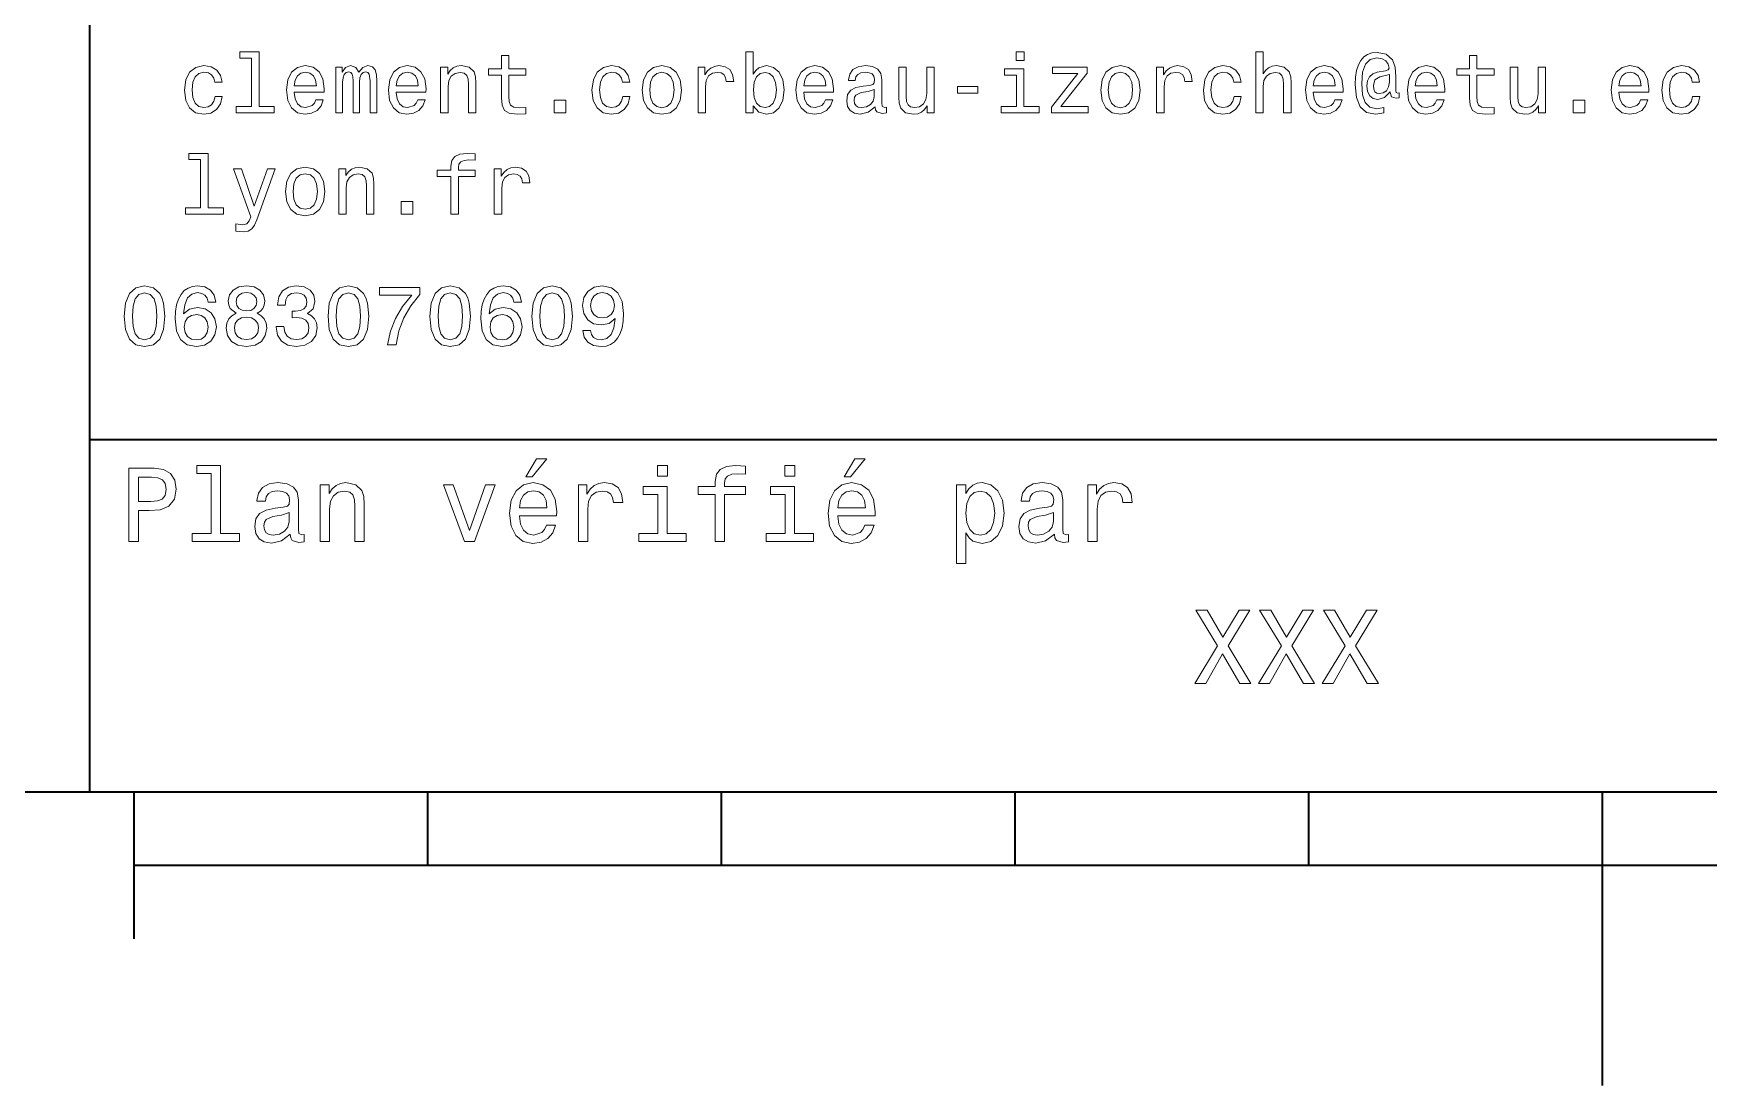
# Model space of a CAD drawing. Extents: x 0 to 297, y 0 to 210.
# Drawn here: x 95.1 to 152.1, y 0 to 35.8 of the extents above; entities that cross this region are included whole.
import ezdxf

# ---------------------------------------------------------------- set-up
doc = ezdxf.new("R2010")
doc.units = 0

msp = doc.modelspace()

# ---------------------------------------------------------------- linework, layer by layer
at = {"color": 7, "lineweight": 35}
for p, q in [((97, 10), (97, 70)), ((97, 22), (162, 22)), ((10, 10), (287, 10)), ((97, 10), (287, 10)), ((98.5, 7.5), (198.5, 7.5))]:
    msp.add_line(p, q, dxfattribs=at)
at = {"color": 7, "lineweight": 35, "ltscale": 0.125}
msp.add_line((98.5, 10), (98.5, 5), dxfattribs=at)
at = {"color": 7, "lineweight": 35, "ltscale": 0.0625}
for p, q in [((108.5, 10), (108.5, 7.5)), ((118.5, 10), (118.5, 7.5)), ((128.5, 10), (128.5, 7.5)), ((138.5, 10), (138.5, 7.5))]:
    msp.add_line(p, q, dxfattribs=at)
at = {"color": 7, "lineweight": 35, "ltscale": 0.25}
msp.add_line((148.5, 10), (148.5, 0), dxfattribs=at)
at = {"color": 7, "lineweight": 13}
for points in [[(102.510086, 34.991352), (102.510086, 33.348701), (101.988472, 33.348701), (101.988472, 33.135445), (103.282417, 33.135445), (103.282417, 33.348701), (102.763687, 33.348701), (102.763687, 35.204609), (102.112389, 35.204609), (102.112389, 34.991352)], [(111.020172, 34.414982), (111.020172, 33.639767), (111.03746, 33.389046), (111.118156, 33.216137), (111.279541, 33.115273), (111.553314, 33.080688), (111.853027, 33.0951), (111.853027, 33.314117), (111.634003, 33.296829), (111.435158, 33.319881), (111.328529, 33.39193), (111.282417, 33.512966), (111.273773, 33.682995), (111.273773, 34.414982), (111.853027, 34.414982), (111.853027, 34.631123), (111.273773, 34.631123), (111.273773, 35.083572), (111.020172, 35.083572), (111.020172, 34.631123), (110.58213, 34.631123), (110.58213, 34.414982)], [(119.593658, 33.374638), (119.780975, 33.152737), (120.03746, 33.080688), (120.279541, 33.135445), (120.472626, 33.299709), (120.593658, 33.561958), (120.639771, 33.91066), (120.593658, 34.259365), (120.469742, 34.51873), (120.279541, 34.680115), (120.03746, 34.737751), (119.783859, 34.662823), (119.680115, 34.570602), (119.593658, 34.446682), (119.593658, 35.204609), (119.340057, 35.204609), (119.340057, 33.135445), (119.593658, 33.135445)], [(128.812683, 35.204609), (128.544678, 35.204609), (128.544678, 34.916424), (128.812683, 34.916424)], [(136.703171, 33.135445), (136.956772, 33.135445), (136.956772, 34.028816), (136.982712, 34.233429), (137.066284, 34.383282), (137.195969, 34.475502), (137.368881, 34.510086), (137.507202, 34.481266), (137.593658, 34.403458), (137.636902, 34.273773), (137.651306, 34.100861), (137.651306, 33.135445), (137.904907, 33.135445), (137.904907, 34.152737), (137.893372, 34.357346), (137.841507, 34.527374), (137.671478, 34.682995), (137.406342, 34.737751), (137.262253, 34.717579), (137.138336, 34.662823), (137.034592, 34.576366), (136.956772, 34.45821), (136.956772, 35.204609), (136.703171, 35.204609)], [(141.587906, 33.645531), (141.587906, 33.812679), (141.541794, 33.804031), (141.48703, 33.824203), (141.469742, 33.884724), (141.469742, 34.357346), (141.446686, 34.691639), (141.354477, 34.93948), (141.138336, 35.123917), (140.835739, 35.190201), (140.659943, 35.172909), (140.510101, 35.121037), (140.380402, 35.03458), (140.276672, 34.913544), (140.195969, 34.760803), (140.138336, 34.573486), (140.10376, 34.348701), (140.092224, 34.0951), (140.132568, 33.648415), (140.262253, 33.331409), (140.478394, 33.141209), (140.786743, 33.080688), (141.069168, 33.126801), (141.069168, 33.317001), (140.821335, 33.270893), (140.582138, 33.319881), (140.423645, 33.478386), (140.337189, 33.746395), (140.311249, 34.135445), (140.340057, 34.515846), (140.438049, 34.786743), (140.596542, 34.951008), (140.827087, 35.00576), (141.002884, 34.97406), (141.132568, 34.899132), (141.213257, 34.786743), (141.242081, 34.657059), (141.210388, 34.593658), (141.123932, 34.564838), (140.841507, 34.52161), (140.685883, 34.45821), (140.573486, 34.360229), (140.507202, 34.224781), (140.48703, 34.046108), (140.51297, 33.853024), (140.585022, 33.708931), (140.703171, 33.619595), (140.858795, 33.590775), (141.086456, 33.651295), (141.279541, 33.841496), (141.279541, 33.824203), (141.325653, 33.671467), (141.484161, 33.625359)], [(143.982712, 34.414982), (143.982712, 33.639767), (144, 33.389046), (144.080704, 33.216137), (144.242081, 33.115273), (144.515854, 33.080688), (144.815567, 33.0951), (144.815567, 33.314117), (144.596558, 33.296829), (144.397705, 33.319881), (144.291077, 33.39193), (144.244965, 33.512966), (144.236313, 33.682995), (144.236313, 34.414982), (144.815567, 34.414982), (144.815567, 34.631123), (144.236313, 34.631123), (144.236313, 35.083572), (143.982712, 35.083572), (143.982712, 34.631123), (143.544678, 34.631123), (143.544678, 34.414982)], [(101.256485, 34.170029), (101.507202, 34.170029), (101.45533, 34.400574), (101.331413, 34.58213), (101.138329, 34.694523), (100.887611, 34.737751), (100.610954, 34.680115), (100.400574, 34.51873), (100.268013, 34.256481), (100.221901, 33.904896), (100.265129, 33.556194), (100.394814, 33.296829), (100.599426, 33.135445), (100.87896, 33.080688), (101.126801, 33.123917), (101.319885, 33.244953), (101.452446, 33.435158), (101.510086, 33.688759), (101.268013, 33.688759), (101.224785, 33.527374), (101.144089, 33.406338), (101.028816, 33.331409), (100.887611, 33.308353), (100.711815, 33.345818), (100.585014, 33.461094), (100.507202, 33.648415), (100.48127, 33.913544), (100.507202, 34.172909), (100.587898, 34.360229), (100.717583, 34.475502), (100.887611, 34.515846), (101.03746, 34.48991), (101.149857, 34.42363), (101.224785, 34.314117)], [(103.96254, 33.835732), (104.976944, 33.835732), (104.979828, 33.953888), (104.933716, 34.285301), (104.806915, 34.533138), (104.605186, 34.682995), (104.337173, 34.737751), (104.074928, 34.680115), (103.873199, 34.51873), (103.743515, 34.256481), (103.697403, 33.91066), (103.740631, 33.556194), (103.870316, 33.296829), (104.069168, 33.135445), (104.328529, 33.080688), (104.553314, 33.118153), (104.737755, 33.216137), (104.873199, 33.371758), (104.951012, 33.57925), (104.700287, 33.57925), (104.648415, 33.463974), (104.573486, 33.377518), (104.360229, 33.308353), (104.195969, 33.340057), (104.072044, 33.440922), (103.991356, 33.605186), (103.96254, 33.827087)], [(103.96254, 34.048988), (103.99424, 34.247837), (104.072044, 34.39481), (104.190201, 34.484146), (104.345825, 34.515846), (104.498558, 34.484146), (104.616714, 34.39481), (104.688759, 34.247837), (104.714699, 34.048988)], [(105.374641, 33.135445), (105.60807, 33.135445), (105.60807, 34.170029), (105.622482, 34.325645), (105.665703, 34.438038), (105.731987, 34.504322), (105.818443, 34.530258), (105.887611, 34.507202), (105.933716, 34.449566), (105.956772, 34.351582), (105.965416, 34.221901), (105.965416, 33.135445), (106.184441, 33.135445), (106.184441, 34.170029), (106.198845, 34.322765), (106.242073, 34.435158), (106.311241, 34.504322), (106.397697, 34.530258), (106.466858, 34.507202), (106.51297, 34.449566), (106.541786, 34.221901), (106.541786, 33.135445), (106.775215, 33.135445), (106.775215, 34.204609), (106.760803, 34.42651), (106.714699, 34.596539), (106.622475, 34.700287), (106.472626, 34.737751), (106.296829, 34.680115), (106.161385, 34.512966), (106.054756, 34.677231), (105.876083, 34.737751), (105.711815, 34.680115), (105.599426, 34.51873), (105.599426, 34.682995), (105.374641, 34.682995)], [(107.432274, 33.835732), (108.446686, 33.835732), (108.44957, 33.953888), (108.403458, 34.285301), (108.276657, 34.533138), (108.074928, 34.682995), (107.806915, 34.737751), (107.54467, 34.680115), (107.342941, 34.51873), (107.213257, 34.256481), (107.167145, 33.91066), (107.210373, 33.556194), (107.340057, 33.296829), (107.538902, 33.135445), (107.798271, 33.080688), (108.023056, 33.118153), (108.207489, 33.216137), (108.342941, 33.371758), (108.420746, 33.57925), (108.170029, 33.57925), (108.118156, 33.463974), (108.043228, 33.377518), (107.829971, 33.308353), (107.665703, 33.340057), (107.541786, 33.440922), (107.461098, 33.605186), (107.432274, 33.827087)], [(107.432274, 34.048988), (107.463974, 34.247837), (107.541786, 34.39481), (107.659943, 34.484146), (107.815559, 34.515846), (107.9683, 34.484146), (108.086456, 34.39481), (108.158501, 34.247837), (108.184441, 34.048988)], [(108.945244, 33.135445), (109.198845, 33.135445), (109.198845, 34.028816), (109.224785, 34.233429), (109.308357, 34.383282), (109.438042, 34.475502), (109.610954, 34.510086), (109.749283, 34.481266), (109.835739, 34.403458), (109.87896, 34.273773), (109.893372, 34.100861), (109.893372, 33.135445), (110.146973, 33.135445), (110.146973, 34.152737), (110.135445, 34.357346), (110.083572, 34.527374), (109.913544, 34.682995), (109.648415, 34.737751), (109.501442, 34.717579), (109.377518, 34.662823), (109.270889, 34.570602), (109.187317, 34.446682), (109.187317, 34.682995), (108.945244, 34.682995)], [(115.135445, 34.170029), (115.386169, 34.170029), (115.33429, 34.400574), (115.210373, 34.58213), (115.017288, 34.694523), (114.766571, 34.737751), (114.489914, 34.680115), (114.279541, 34.51873), (114.146973, 34.256481), (114.100861, 33.904896), (114.144089, 33.556194), (114.273773, 33.296829), (114.478386, 33.135445), (114.757927, 33.080688), (115.00576, 33.123917), (115.198845, 33.244953), (115.331413, 33.435158), (115.389046, 33.688759), (115.146973, 33.688759), (115.103745, 33.527374), (115.023056, 33.406338), (114.907776, 33.331409), (114.766571, 33.308353), (114.590775, 33.345818), (114.463974, 33.461094), (114.386169, 33.648415), (114.360229, 33.913544), (114.386169, 34.172909), (114.466858, 34.360229), (114.596542, 34.475502), (114.766571, 34.515846), (114.916428, 34.48991), (115.028816, 34.42363), (115.103745, 34.314117)], [(115.809799, 33.90778), (115.855904, 33.556194), (115.988472, 33.296829), (116.198845, 33.135445), (116.481262, 33.080688), (116.760803, 33.135445), (116.971176, 33.293945), (117.103745, 33.55331), (117.15274, 33.90778), (117.103745, 34.259365), (116.971176, 34.52161), (116.760803, 34.680115), (116.481262, 34.737751), (116.198845, 34.680115), (115.988472, 34.51873), (115.855904, 34.259365)], [(116.06916, 33.91066), (116.0951, 34.170029), (116.175789, 34.357346), (116.305473, 34.472622), (116.481262, 34.512966), (116.654175, 34.472622), (116.783859, 34.360229), (116.864548, 34.170029), (116.893372, 33.91066), (116.864548, 33.648415), (116.783859, 33.45821), (116.654175, 33.342937), (116.481262, 33.305473), (116.305473, 33.342937), (116.175789, 33.45821), (116.0951, 33.648415)], [(117.714691, 33.135445), (117.9683, 33.135445), (117.9683, 34.020172), (117.994232, 34.233429), (118.072044, 34.386166), (118.198845, 34.478386), (118.368874, 34.510086), (118.495674, 34.48991), (118.590775, 34.432274), (118.648415, 34.334293), (118.668587, 34.201729), (118.925072, 34.201729), (118.890488, 34.435158), (118.795387, 34.602303), (118.636887, 34.703167), (118.420746, 34.737751), (118.273773, 34.714695), (118.146973, 34.657059), (118.034576, 34.559074), (117.945244, 34.42651), (117.945244, 34.682995), (117.714691, 34.682995)], [(120.380402, 33.91066), (120.351585, 33.651295), (120.273773, 33.461094), (120.149857, 33.345818), (119.994232, 33.308353), (119.824203, 33.345818), (119.700287, 33.461094), (119.622475, 33.648415), (119.596542, 33.91066), (119.622475, 34.170029), (119.700287, 34.357346), (119.824203, 34.469738), (119.994232, 34.510086), (120.149857, 34.469738), (120.273773, 34.354465), (120.351585, 34.167145)], [(121.311241, 33.835732), (122.325645, 33.835732), (122.328529, 33.953888), (122.282425, 34.285301), (122.155617, 34.533138), (121.953888, 34.682995), (121.685883, 34.737751), (121.42363, 34.680115), (121.221901, 34.51873), (121.092216, 34.256481), (121.046112, 33.91066), (121.08934, 33.556194), (121.219017, 33.296829), (121.41787, 33.135445), (121.677231, 33.080688), (121.902016, 33.118153), (122.086456, 33.216137), (122.221901, 33.371758), (122.299713, 33.57925), (122.048988, 33.57925), (121.997116, 33.463974), (121.922188, 33.377518), (121.708931, 33.308353), (121.54467, 33.340057), (121.420746, 33.440922), (121.340057, 33.605186), (121.311241, 33.827087)], [(121.311241, 34.048988), (121.342941, 34.247837), (121.420746, 34.39481), (121.538902, 34.484146), (121.694527, 34.515846), (121.84726, 34.484146), (121.965416, 34.39481), (122.03746, 34.247837), (122.0634, 34.048988)], [(123.743515, 33.337173), (123.743515, 33.328529), (123.757927, 33.230545), (123.801155, 33.161381), (123.982712, 33.106625), (124.123917, 33.129681), (124.123917, 33.325645), (124.0634, 33.317001), (123.982712, 33.354465), (123.9683, 33.469738), (123.9683, 34.270893), (123.933716, 34.475502), (123.832855, 34.619595), (123.657059, 34.706051), (123.409225, 34.737751), (123.167145, 34.703167), (122.988472, 34.605186), (122.876083, 34.452446), (122.838615, 34.250717), (122.838615, 34.233429), (123.066284, 34.233429), (123.086456, 34.354465), (123.149857, 34.440922), (123.253601, 34.492794), (123.400574, 34.512966), (123.541786, 34.498558), (123.642654, 34.45533), (123.703171, 34.380402), (123.723343, 34.276653), (123.711815, 34.155617), (123.66571, 34.0951), (123.55043, 34.06628), (123.33429, 34.043224), (123.086456, 33.991352), (122.91066, 33.899132), (122.806915, 33.755043), (122.775215, 33.541786), (122.804031, 33.351582), (122.893372, 33.210373), (123.03746, 33.121037), (123.236313, 33.089336), (123.504318, 33.149853)], [(125.752167, 34.682995), (125.498558, 34.682995), (125.498558, 33.789623), (125.469742, 33.58213), (125.386169, 33.432274), (125.256485, 33.340057), (125.086456, 33.311237), (124.951012, 33.334293), (124.864555, 33.403458), (124.815567, 33.52161), (124.804031, 33.688759), (124.804031, 34.682995), (124.55043, 34.682995), (124.55043, 33.665703), (124.559082, 33.461094), (124.613831, 33.291065), (124.780983, 33.135445), (125.048996, 33.080688), (125.193085, 33.100864), (125.317001, 33.152737), (125.42363, 33.242073), (125.510086, 33.371758), (125.510086, 33.135445), (125.752167, 33.135445)], [(128.804031, 33.348701), (128.804031, 34.631123), (128.15274, 34.631123), (128.15274, 34.414982), (128.55043, 34.414982), (128.55043, 33.348701), (128.031708, 33.348701), (128.031708, 33.135445), (129.328537, 33.135445), (129.328537, 33.348701)], [(130.645538, 34.469738), (129.743515, 33.328529), (129.743515, 33.135445), (130.997116, 33.135445), (130.997116, 33.348701), (130.0634, 33.348701), (130.956772, 34.48703), (130.956772, 34.682995), (129.786743, 34.682995), (129.786743, 34.469738)], [(131.42363, 33.90778), (131.469742, 33.556194), (131.60231, 33.296829), (131.812683, 33.135445), (132.095108, 33.080688), (132.374634, 33.135445), (132.585022, 33.293945), (132.71759, 33.55331), (132.766571, 33.90778), (132.71759, 34.259365), (132.585022, 34.52161), (132.374634, 34.680115), (132.095108, 34.737751), (131.812683, 34.680115), (131.60231, 34.51873), (131.469742, 34.259365)], [(131.682999, 33.91066), (131.708939, 34.170029), (131.789627, 34.357346), (131.919312, 34.472622), (132.095108, 34.512966), (132.268005, 34.472622), (132.397705, 34.360229), (132.478394, 34.170029), (132.507202, 33.91066), (132.478394, 33.648415), (132.397705, 33.45821), (132.268005, 33.342937), (132.095108, 33.305473), (131.919312, 33.342937), (131.789627, 33.45821), (131.708939, 33.648415)], [(133.328537, 33.135445), (133.582138, 33.135445), (133.582138, 34.020172), (133.608078, 34.233429), (133.685883, 34.386166), (133.812683, 34.478386), (133.982712, 34.510086), (134.109512, 34.48991), (134.20462, 34.432274), (134.262253, 34.334293), (134.282425, 34.201729), (134.53891, 34.201729), (134.504333, 34.435158), (134.409225, 34.602303), (134.250732, 34.703167), (134.034576, 34.737751), (133.887604, 34.714695), (133.760803, 34.657059), (133.648422, 34.559074), (133.559082, 34.42651), (133.559082, 34.682995), (133.328537, 34.682995)], [(135.953888, 34.170029), (136.20462, 34.170029), (136.15274, 34.400574), (136.028824, 34.58213), (135.835739, 34.694523), (135.585022, 34.737751), (135.308365, 34.680115), (135.097992, 34.51873), (134.965424, 34.256481), (134.919312, 33.904896), (134.96254, 33.556194), (135.092224, 33.296829), (135.296829, 33.135445), (135.57637, 33.080688), (135.824219, 33.123917), (136.017303, 33.244953), (136.149857, 33.435158), (136.207489, 33.688759), (135.965424, 33.688759), (135.922195, 33.527374), (135.841507, 33.406338), (135.726227, 33.331409), (135.585022, 33.308353), (135.409225, 33.345818), (135.282425, 33.461094), (135.20462, 33.648415), (135.17868, 33.913544), (135.20462, 34.172909), (135.285309, 34.360229), (135.414993, 34.475502), (135.585022, 34.515846), (135.734879, 34.48991), (135.84726, 34.42363), (135.922195, 34.314117)], [(138.659943, 33.835732), (139.674362, 33.835732), (139.677246, 33.953888), (139.631134, 34.285301), (139.504333, 34.533138), (139.302597, 34.682995), (139.034592, 34.737751), (138.772339, 34.680115), (138.570618, 34.51873), (138.440933, 34.256481), (138.394821, 33.91066), (138.438049, 33.556194), (138.567734, 33.296829), (138.766571, 33.135445), (139.02594, 33.080688), (139.250732, 33.118153), (139.435165, 33.216137), (139.570618, 33.371758), (139.648422, 33.57925), (139.397705, 33.57925), (139.345825, 33.463974), (139.270905, 33.377518), (139.057648, 33.308353), (138.893372, 33.340057), (138.769455, 33.440922), (138.688766, 33.605186), (138.659943, 33.827087)], [(138.659943, 34.048988), (138.69165, 34.247837), (138.769455, 34.39481), (138.887619, 34.484146), (139.043228, 34.515846), (139.195969, 34.484146), (139.314117, 34.39481), (139.386169, 34.247837), (139.412109, 34.048988)], [(141.253601, 34.190201), (141.224792, 34.011524), (141.15274, 33.884724), (141.043228, 33.806915), (140.913544, 33.783859), (140.824219, 33.798267), (140.760818, 33.850143), (140.720459, 33.936596), (140.708939, 34.057636), (140.757935, 34.256481), (140.925079, 34.360229), (141.253601, 34.440922)], [(142.129684, 33.835732), (143.144104, 33.835732), (143.146973, 33.953888), (143.100876, 34.285301), (142.974075, 34.533138), (142.772339, 34.682995), (142.504333, 34.737751), (142.242081, 34.680115), (142.040344, 34.51873), (141.910675, 34.256481), (141.864563, 33.91066), (141.907791, 33.556194), (142.037476, 33.296829), (142.236313, 33.135445), (142.495682, 33.080688), (142.720459, 33.118153), (142.904907, 33.216137), (143.040344, 33.371758), (143.118164, 33.57925), (142.867447, 33.57925), (142.815567, 33.463974), (142.740631, 33.377518), (142.52739, 33.308353), (142.363113, 33.340057), (142.239197, 33.440922), (142.158508, 33.605186), (142.129684, 33.827087)], [(142.129684, 34.048988), (142.161392, 34.247837), (142.239197, 34.39481), (142.357361, 34.484146), (142.51297, 34.515846), (142.66571, 34.484146), (142.783875, 34.39481), (142.855911, 34.247837), (142.881851, 34.048988)], [(146.570618, 34.682995), (146.317017, 34.682995), (146.317017, 33.789623), (146.288193, 33.58213), (146.20462, 33.432274), (146.074936, 33.340057), (145.904907, 33.311237), (145.769455, 33.334293), (145.683014, 33.403458), (145.634018, 33.52161), (145.622482, 33.688759), (145.622482, 34.682995), (145.368881, 34.682995), (145.368881, 33.665703), (145.377533, 33.461094), (145.432281, 33.291065), (145.599426, 33.135445), (145.867447, 33.080688), (146.011536, 33.100864), (146.135452, 33.152737), (146.242081, 33.242073), (146.328537, 33.371758), (146.328537, 33.135445), (146.570618, 33.135445)], [(149.069168, 33.835732), (150.083588, 33.835732), (150.086456, 33.953888), (150.040359, 34.285301), (149.913559, 34.533138), (149.711823, 34.682995), (149.443817, 34.737751), (149.181564, 34.680115), (148.979828, 34.51873), (148.850159, 34.256481), (148.804047, 33.91066), (148.847275, 33.556194), (148.976959, 33.296829), (149.175797, 33.135445), (149.435165, 33.080688), (149.659943, 33.118153), (149.844391, 33.216137), (149.979828, 33.371758), (150.057648, 33.57925), (149.806931, 33.57925), (149.755051, 33.463974), (149.680115, 33.377518), (149.466873, 33.308353), (149.302597, 33.340057), (149.17868, 33.440922), (149.097992, 33.605186), (149.069168, 33.827087)], [(149.069168, 34.048988), (149.100876, 34.247837), (149.17868, 34.39481), (149.296844, 34.484146), (149.452454, 34.515846), (149.605194, 34.484146), (149.723358, 34.39481), (149.795395, 34.247837), (149.821335, 34.048988)], [(151.567734, 34.170029), (151.818451, 34.170029), (151.766571, 34.400574), (151.64267, 34.58213), (151.449585, 34.694523), (151.198853, 34.737751), (150.922195, 34.680115), (150.711823, 34.51873), (150.579254, 34.256481), (150.533142, 33.904896), (150.576385, 33.556194), (150.706055, 33.296829), (150.910675, 33.135445), (151.190216, 33.080688), (151.438049, 33.123917), (151.631134, 33.244953), (151.763702, 33.435158), (151.821335, 33.688759), (151.579254, 33.688759), (151.536041, 33.527374), (151.455338, 33.406338), (151.340073, 33.331409), (151.198853, 33.308353), (151.023071, 33.345818), (150.896271, 33.461094), (150.818451, 33.648415), (150.792511, 33.913544), (150.818451, 34.172909), (150.899139, 34.360229), (151.028824, 34.475502), (151.198853, 34.515846), (151.348709, 34.48991), (151.461105, 34.42363), (151.536041, 34.314117)], [(123.714699, 33.677231), (123.680115, 33.527374), (123.587898, 33.412102), (123.44957, 33.337173), (123.279541, 33.311237), (123.170029, 33.325645), (123.092216, 33.371758), (123.043228, 33.452446), (123.028816, 33.564838), (123.040344, 33.665703), (123.086456, 33.737751), (123.270889, 33.818443), (123.504318, 33.853024), (123.714699, 33.922188)], [(126.541786, 33.795387), (127.239197, 33.795387), (127.239197, 34.023052), (126.541786, 34.023052)], [(112.812683, 33.135445), (113.210373, 33.135445), (113.210373, 33.564838), (112.812683, 33.564838)], [(147.510101, 33.135445), (147.907791, 33.135445), (147.907791, 33.564838), (147.510101, 33.564838)], [(100.775215, 31.53602), (100.775215, 29.89337), (100.253601, 29.89337), (100.253601, 29.680113), (101.547554, 29.680113), (101.547554, 29.89337), (101.028816, 29.89337), (101.028816, 31.749277), (100.377525, 31.749277), (100.377525, 31.53602)], [(109.296829, 30.959652), (109.296829, 29.680113), (109.55043, 29.680113), (109.55043, 30.959652), (110.126801, 30.959652), (110.126801, 31.175791), (109.55043, 31.175791), (109.55043, 31.270891), (109.570602, 31.386166), (109.636887, 31.463974), (109.749283, 31.510084), (109.91066, 31.527374), (110.126801, 31.515848), (110.126801, 31.734867), (109.853027, 31.749277), (109.605186, 31.723341), (109.432274, 31.645531), (109.328529, 31.510084), (109.296829, 31.317001), (109.296829, 31.175791), (108.832855, 31.175791), (108.832855, 30.959652)], [(103.046112, 31.227663), (102.602303, 29.953888), (102.167145, 31.227663), (101.890488, 31.227663), (102.478386, 29.593658), (102.426514, 29.449566), (102.345825, 29.351583), (102.210373, 29.319881), (101.976944, 29.348701), (101.976944, 29.103745), (102.221901, 29.080688), (102.397697, 29.103745), (102.521614, 29.175791), (102.610954, 29.299709), (102.688759, 29.481266), (103.317001, 31.227663)], [(103.665703, 30.452448), (103.711815, 30.100863), (103.844383, 29.841496), (104.054756, 29.680113), (104.337173, 29.625359), (104.616714, 29.680113), (104.827087, 29.838614), (104.959656, 30.09798), (105.008644, 30.452448), (104.959656, 30.804031), (104.827087, 31.06628), (104.616714, 31.224781), (104.337173, 31.282417), (104.054756, 31.224781), (103.844383, 31.063398), (103.711815, 30.804031)], [(103.925072, 30.45533), (103.951012, 30.714695), (104.0317, 30.902016), (104.161385, 31.017288), (104.337173, 31.057634), (104.510086, 31.017288), (104.639771, 30.904896), (104.720459, 30.714695), (104.749283, 30.45533), (104.720459, 30.193081), (104.639771, 30.00288), (104.510086, 29.887606), (104.337173, 29.850142), (104.161385, 29.887606), (104.0317, 30.00288), (103.951012, 30.193081)], [(105.475502, 29.680113), (105.729103, 29.680113), (105.729103, 30.573484), (105.755043, 30.778095), (105.838615, 30.927952), (105.9683, 31.02017), (106.141212, 31.054752), (106.279541, 31.025934), (106.365997, 30.948124), (106.409225, 30.818441), (106.42363, 30.645531), (106.42363, 29.680113), (106.677231, 29.680113), (106.677231, 30.697403), (106.665703, 30.902016), (106.613831, 31.072044), (106.443802, 31.227663), (106.178673, 31.282417), (106.0317, 31.262245), (105.907784, 31.207491), (105.801155, 31.115271), (105.717575, 30.991352), (105.717575, 31.227663), (105.475502, 31.227663)], [(110.775215, 29.680113), (111.028816, 29.680113), (111.028816, 30.564838), (111.054756, 30.778095), (111.132568, 30.930834), (111.259369, 31.023052), (111.429398, 31.054752), (111.556198, 31.03458), (111.651299, 30.976942), (111.708931, 30.87896), (111.729103, 30.746395), (111.985588, 30.746395), (111.951012, 30.979824), (111.855911, 31.146971), (111.697403, 31.247837), (111.48127, 31.282417), (111.33429, 31.259363), (111.207489, 31.201727), (111.0951, 31.103745), (111.00576, 30.97118), (111.00576, 31.227663), (110.775215, 31.227663)], [(107.60807, 29.680113), (108.005768, 29.680113), (108.005768, 30.109509), (107.60807, 30.109509)], [(98.172913, 26.201731), (98.216141, 25.749281), (98.351585, 25.426514), (98.567726, 25.230549), (98.867432, 25.167149), (99.164268, 25.230549), (99.380402, 25.426514), (99.51297, 25.749281), (99.559074, 26.201731), (99.51297, 26.651299), (99.458214, 26.829971), (99.380402, 26.976946), (99.164268, 27.172913), (98.867432, 27.239193), (98.567726, 27.172913), (98.351585, 26.974064), (98.216141, 26.651299)], [(98.44957, 26.201731), (98.472626, 26.550434), (98.54467, 26.801153), (98.674355, 26.948128), (98.867432, 27), (99.05764, 26.948128), (99.187317, 26.801153), (99.259369, 26.550434), (99.282417, 26.201731), (99.259369, 25.850145), (99.187317, 25.599424), (99.05764, 25.45245), (98.867432, 25.40346), (98.674355, 25.45245), (98.54467, 25.599424), (98.472626, 25.850145)], [(101.293945, 26.685881), (101.239197, 26.91931), (101.112389, 27.09222), (100.916428, 27.201731), (100.662827, 27.239193), (100.492798, 27.219021), (100.345825, 27.164267), (100.216141, 27.074928), (100.106628, 26.948128), (100.020172, 26.789627), (99.956772, 26.596542), (99.916428, 26.368877), (99.9049, 26.112392), (99.951012, 25.703171), (100.092216, 25.406342), (100.319885, 25.227667), (100.631126, 25.167149), (100.91066, 25.219021), (101.123917, 25.354467), (101.262245, 25.567724), (101.311241, 25.838617), (101.262245, 26.112392), (101.129684, 26.322767), (100.925072, 26.455332), (100.671471, 26.501442), (100.397697, 26.443806), (100.193085, 26.279539), (100.236313, 26.596542), (100.328529, 26.824209), (100.469742, 26.959656), (100.665703, 27.005764), (100.809799, 26.98271), (100.919312, 26.922192), (100.991356, 26.821327), (101.028816, 26.685881)], [(101.979828, 26.302595), (101.832855, 26.221903), (101.731987, 26.10951), (101.668587, 25.9683), (101.648415, 25.798271), (101.694527, 25.541788), (101.827087, 25.342941), (102.043228, 25.216139), (102.337173, 25.167149), (102.628242, 25.216139), (102.844383, 25.342941), (102.976944, 25.541788), (103.02594, 25.798271), (103.002884, 25.9683), (102.94236, 26.10951), (102.838615, 26.221903), (102.694527, 26.302595), (102.809799, 26.371759), (102.890488, 26.46686), (102.939484, 26.582134), (102.956772, 26.723343), (102.91066, 26.927956), (102.789627, 27.09222), (102.593658, 27.198849), (102.337173, 27.239193), (102.077812, 27.198849), (101.881844, 27.09222), (101.757927, 26.927956), (101.714699, 26.723343), (101.729103, 26.582134), (101.778099, 26.46686)], [(101.988472, 26.700289), (102.011528, 26.827091), (102.080688, 26.925074), (102.190201, 26.985592), (102.337173, 27.008646), (102.48127, 26.985592), (102.590775, 26.925074), (102.659943, 26.827091), (102.685883, 26.700289), (102.659943, 26.570606), (102.590775, 26.469742), (102.48127, 26.40346), (102.337173, 26.383286), (102.190201, 26.406342), (102.080688, 26.469742), (102.011528, 26.570606)], [(103.345825, 25.853027), (103.345825, 25.832853), (103.39193, 25.556196), (103.527374, 25.348703), (103.740631, 25.216139), (104.023056, 25.167149), (104.322769, 25.216139), (104.547546, 25.342941), (104.691643, 25.54467), (104.743515, 25.804035), (104.720459, 25.974064), (104.657059, 26.112392), (104.553314, 26.219021), (104.414986, 26.296831), (104.602303, 26.45245), (104.668587, 26.700289), (104.625359, 26.925074), (104.501442, 27.095102), (104.299713, 27.201731), (104.023056, 27.239193), (103.763687, 27.193085), (103.564842, 27.066284), (103.435158, 26.864553), (103.39193, 26.596542), (103.39193, 26.57637), (103.648415, 26.57637), (103.671471, 26.760807), (103.746399, 26.893373), (103.867432, 26.974064), (104.03746, 27.002882), (104.187317, 26.979828), (104.296829, 26.91931), (104.363113, 26.821327), (104.389046, 26.688763), (104.363113, 26.547552), (104.293945, 26.45245), (104.172913, 26.394814), (104.008644, 26.377523), (103.896255, 26.380405), (103.896255, 26.152739), (104.03746, 26.158503), (104.219017, 26.132566), (104.354469, 26.063402), (104.435158, 25.95101), (104.463974, 25.804035), (104.432274, 25.636889), (104.348701, 25.51297), (104.216141, 25.43516), (104.040344, 25.409224), (103.858788, 25.438042), (103.726227, 25.524496), (103.642654, 25.662825), (103.610954, 25.853027)], [(105.112389, 26.201731), (105.155617, 25.749281), (105.291069, 25.426514), (105.507202, 25.230549), (105.806915, 25.167149), (106.103745, 25.230549), (106.319885, 25.426514), (106.452454, 25.749281), (106.498558, 26.201731), (106.452454, 26.651299), (106.397697, 26.829971), (106.319885, 26.976946), (106.103745, 27.172913), (105.806915, 27.239193), (105.507202, 27.172913), (105.291069, 26.974064), (105.155617, 26.651299)], [(105.389046, 26.201731), (105.412102, 26.550434), (105.484146, 26.801153), (105.613831, 26.948128), (105.806915, 27), (105.997116, 26.948128), (106.126801, 26.801153), (106.198845, 26.550434), (106.221901, 26.201731), (106.198845, 25.850145), (106.126801, 25.599424), (105.997116, 25.45245), (105.806915, 25.40346), (105.613831, 25.45245), (105.484146, 25.599424), (105.412102, 25.850145)], [(107.141212, 25.224785), (107.432274, 25.224785), (107.527374, 25.700289), (107.694527, 26.144093), (107.930832, 26.556196), (108.239197, 26.942364), (108.239197, 27.181557), (106.867432, 27.181557), (106.867432, 26.91931), (107.96254, 26.91931), (107.645531, 26.53026), (107.406342, 26.12392), (107.239197, 25.691643)], [(108.58213, 26.201731), (108.625359, 25.749281), (108.760803, 25.426514), (108.976944, 25.230549), (109.276657, 25.167149), (109.573486, 25.230549), (109.789627, 25.426514), (109.922188, 25.749281), (109.9683, 26.201731), (109.922188, 26.651299), (109.867432, 26.829971), (109.789627, 26.976946), (109.573486, 27.172913), (109.276657, 27.239193), (108.976944, 27.172913), (108.760803, 26.974064), (108.625359, 26.651299)], [(108.858788, 26.201731), (108.881844, 26.550434), (108.953888, 26.801153), (109.083572, 26.948128), (109.276657, 27), (109.466858, 26.948128), (109.596542, 26.801153), (109.668587, 26.550434), (109.691643, 26.201731), (109.668587, 25.850145), (109.596542, 25.599424), (109.466858, 25.45245), (109.276657, 25.40346), (109.083572, 25.45245), (108.953888, 25.599424), (108.881844, 25.850145)], [(111.703171, 26.685881), (111.648415, 26.91931), (111.521614, 27.09222), (111.325645, 27.201731), (111.072044, 27.239193), (110.902016, 27.219021), (110.755043, 27.164267), (110.625359, 27.074928), (110.515846, 26.948128), (110.429398, 26.789627), (110.365997, 26.596542), (110.325645, 26.368877), (110.314117, 26.112392), (110.360229, 25.703171), (110.501442, 25.406342), (110.729103, 25.227667), (111.040344, 25.167149), (111.319885, 25.219021), (111.533142, 25.354467), (111.671471, 25.567724), (111.720459, 25.838617), (111.671471, 26.112392), (111.538902, 26.322767), (111.33429, 26.455332), (111.080688, 26.501442), (110.806915, 26.443806), (110.602303, 26.279539), (110.645531, 26.596542), (110.737755, 26.824209), (110.87896, 26.959656), (111.074928, 27.005764), (111.219017, 26.98271), (111.328529, 26.922192), (111.400574, 26.821327), (111.438042, 26.685881)], [(112.051872, 26.201731), (112.0951, 25.749281), (112.230545, 25.426514), (112.446686, 25.230549), (112.746399, 25.167149), (113.043228, 25.230549), (113.259369, 25.426514), (113.39193, 25.749281), (113.438042, 26.201731), (113.39193, 26.651299), (113.337173, 26.829971), (113.259369, 26.976946), (113.043228, 27.172913), (112.746399, 27.239193), (112.446686, 27.172913), (112.230545, 26.974064), (112.0951, 26.651299)], [(112.328529, 26.201731), (112.351585, 26.550434), (112.42363, 26.801153), (112.553314, 26.948128), (112.746399, 27), (112.9366, 26.948128), (113.066284, 26.801153), (113.138329, 26.550434), (113.161385, 26.201731), (113.138329, 25.850145), (113.066284, 25.599424), (112.9366, 25.45245), (112.746399, 25.40346), (112.553314, 25.45245), (112.42363, 25.599424), (112.351585, 25.850145)], [(113.789627, 25.720463), (113.832855, 25.492796), (113.956772, 25.317003), (114.15274, 25.207495), (114.412102, 25.167149), (114.58213, 25.187321), (114.734871, 25.239195), (114.864548, 25.328531), (114.97406, 25.455332), (115.060516, 25.613834), (115.123917, 25.809799), (115.161385, 26.034584), (115.175789, 26.293949), (115.126801, 26.700289), (114.985588, 26.99712), (114.760803, 27.175793), (114.452446, 27.239193), (114.170029, 27.187321), (113.956772, 27.048992), (113.818443, 26.835735), (113.772331, 26.567724), (113.818443, 26.291067), (113.953888, 26.080692), (114.155617, 25.948128), (114.412102, 25.9049), (114.682999, 25.959656), (114.887604, 26.126802), (114.841499, 25.806917), (114.749283, 25.579252), (114.60807, 25.443806), (114.414986, 25.400578), (114.265129, 25.42075), (114.155617, 25.48415), (114.083572, 25.585016), (114.054756, 25.720463)], [(114.051872, 26.570606), (114.080688, 26.749281), (114.161385, 26.890491), (114.288185, 26.979828), (114.452446, 27.011528), (114.622475, 26.979828), (114.752159, 26.890491), (114.832855, 26.752163), (114.864548, 26.573488), (114.832855, 26.391932), (114.752159, 26.256485), (114.619598, 26.172913), (114.443802, 26.144093), (114.285301, 26.172913), (114.161385, 26.256485), (114.080688, 26.38905)], [(101.0317, 25.835735), (101, 25.654181), (100.919312, 25.515852), (100.789627, 25.423632), (100.628242, 25.394814), (100.458214, 25.423632), (100.328529, 25.51297), (100.244957, 25.651299), (100.219017, 25.832853), (100.247841, 26.011528), (100.328529, 26.146975), (100.461098, 26.233431), (100.639771, 26.265131), (100.795387, 26.233431), (100.919312, 26.149857), (101, 26.01441)], [(111.440918, 25.835735), (111.409225, 25.654181), (111.328529, 25.515852), (111.198845, 25.423632), (111.03746, 25.394814), (110.867432, 25.423632), (110.737755, 25.51297), (110.654175, 25.651299), (110.628242, 25.832853), (110.657059, 26.011528), (110.737755, 26.146975), (110.870316, 26.233431), (111.048988, 26.265131), (111.204613, 26.233431), (111.328529, 26.149857), (111.409225, 26.01441)], [(101.925072, 25.804035), (101.951012, 25.956774), (102.034584, 26.072046), (102.164268, 26.146975), (102.337173, 26.172913), (102.507202, 26.146975), (102.636887, 26.072046), (102.720459, 25.956774), (102.749283, 25.804035), (102.720459, 25.639771), (102.636887, 25.515852), (102.507202, 25.43516), (102.337173, 25.409224), (102.164268, 25.43516), (102.034584, 25.515852), (101.951012, 25.639771)], [(101.137611, 20.850864), (101.137611, 18.79755), (100.485588, 18.79755), (100.485588, 18.530979), (102.103027, 18.530979), (102.103027, 18.79755), (101.454613, 18.79755), (101.454613, 21.117435), (100.640488, 21.117435), (100.640488, 20.850864)], [(111.84726, 20.728386), (112.059799, 20.728386), (112.560516, 21.340778), (112.207489, 21.340778)], [(116.667145, 21.117435), (116.33213, 21.117435), (116.33213, 20.757204), (116.667145, 20.757204)], [(118.295387, 20.130404), (118.295387, 18.530979), (118.612396, 18.530979), (118.612396, 20.130404), (119.332855, 20.130404), (119.332855, 20.400576), (118.612396, 20.400576), (118.612396, 20.519451), (118.637611, 20.663544), (118.720459, 20.760807), (118.860954, 20.818443), (119.062683, 20.840057), (119.332855, 20.825647), (119.332855, 21.099422), (118.990631, 21.117435), (118.680832, 21.085014), (118.464699, 20.987751), (118.335014, 20.818443), (118.295387, 20.577089), (118.295387, 20.400576), (117.715424, 20.400576), (117.715424, 20.130404)], [(121.004326, 21.117435), (120.669312, 21.117435), (120.669312, 20.757204), (121.004326, 20.757204)], [(122.690201, 20.728386), (122.90274, 20.728386), (123.403458, 21.340778), (123.05043, 21.340778)], [(98.324211, 18.530979), (98.655617, 18.530979), (98.655617, 19.586454), (99.023056, 19.586454), (99.394089, 19.604465), (99.689484, 19.730547), (99.880402, 19.975504), (99.945244, 20.310518), (99.894814, 20.620316), (99.750717, 20.847261), (99.51297, 20.98415), (99.188759, 21.030979), (98.324211, 21.030979)], [(99.098701, 20.724783), (99.314842, 20.703169), (99.473343, 20.634726), (99.567001, 20.508644), (99.599426, 20.310518), (99.5634, 20.101583), (99.466141, 19.975504), (99.30043, 19.910662), (99.073486, 19.892651), (98.655617, 19.892651), (98.655617, 20.724783)], [(103.824928, 18.78314), (103.824928, 18.772333), (103.842941, 18.649855), (103.896973, 18.5634), (104.123917, 18.494957), (104.30043, 18.523775), (104.30043, 18.768732), (104.224785, 18.757925), (104.123917, 18.804754), (104.105911, 18.948847), (104.105911, 19.950287), (104.062683, 20.206051), (103.9366, 20.386166), (103.716858, 20.494236), (103.407059, 20.533861), (103.104469, 20.490633), (102.881126, 20.368155), (102.740631, 20.177233), (102.693802, 19.925072), (102.693802, 19.903458), (102.978386, 19.903458), (103.003601, 20.054754), (103.082855, 20.162823), (103.21254, 20.227665), (103.396255, 20.252882), (103.572769, 20.234869), (103.698845, 20.180836), (103.774498, 20.087175), (103.799713, 19.957493), (103.785301, 19.806194), (103.727669, 19.730547), (103.583572, 19.694523), (103.3134, 19.665705), (103.003601, 19.600864), (102.783859, 19.48559), (102.654175, 19.305475), (102.614555, 19.038904), (102.650574, 18.801151), (102.762245, 18.62464), (102.94236, 18.512968), (103.190926, 18.473343), (103.52594, 18.54899)], [(104.844383, 18.530979), (105.161385, 18.530979), (105.161385, 19.647694), (105.193802, 19.903458), (105.298271, 20.090778), (105.460373, 20.206051), (105.676514, 20.249279), (105.849426, 20.213255), (105.957497, 20.115993), (106.011528, 19.95389), (106.029541, 19.737751), (106.029541, 18.530979), (106.346542, 18.530979), (106.346542, 19.802593), (106.33213, 20.058357), (106.267288, 20.270893), (106.054756, 20.465418), (105.723343, 20.533861), (105.539627, 20.508644), (105.384727, 20.440201), (105.251442, 20.324926), (105.146973, 20.170029), (105.146973, 20.465418), (104.844383, 20.465418)], [(111.627518, 19.40634), (112.895531, 19.40634), (112.899132, 19.554033), (112.841499, 19.9683), (112.682999, 20.278097), (112.430832, 20.465418), (112.095825, 20.533861), (111.768013, 20.461815), (111.515854, 20.260086), (111.353745, 19.932276), (111.296112, 19.5), (111.350143, 19.056915), (111.512245, 18.732708), (111.760803, 18.530979), (112.085014, 18.462536), (112.365997, 18.509365), (112.596542, 18.631844), (112.765854, 18.826368), (112.863113, 19.085733), (112.549713, 19.085733), (112.484871, 18.941643), (112.391212, 18.833572), (112.124641, 18.747118), (111.919312, 18.786743), (111.764412, 18.912823), (111.663544, 19.118155), (111.627518, 19.395533)], [(113.637604, 18.530979), (113.954613, 18.530979), (113.954613, 19.636887), (113.98703, 19.903458), (114.08429, 20.094379), (114.242798, 20.209654), (114.45533, 20.249279), (114.613831, 20.224062), (114.732712, 20.152016), (114.804756, 20.029537), (114.829971, 19.863832), (115.150574, 19.863832), (115.107346, 20.155619), (114.988472, 20.364553), (114.790344, 20.490633), (114.520172, 20.533861), (114.336456, 20.505043), (114.177956, 20.432997), (114.03746, 20.310518), (113.925789, 20.144812), (113.925789, 20.465418), (113.637604, 20.465418)], [(122.470459, 19.40634), (123.73848, 19.40634), (123.742081, 19.554033), (123.684441, 19.9683), (123.52594, 20.278097), (123.273773, 20.465418), (122.938766, 20.533861), (122.610954, 20.461815), (122.358795, 20.260086), (122.196686, 19.932276), (122.139053, 19.5), (122.193085, 19.056915), (122.355194, 18.732708), (122.603745, 18.530979), (122.927956, 18.462536), (123.208939, 18.509365), (123.439484, 18.631844), (123.608795, 18.826368), (123.706055, 19.085733), (123.392654, 19.085733), (123.327812, 18.941643), (123.234154, 18.833572), (122.967583, 18.747118), (122.762253, 18.786743), (122.607353, 18.912823), (122.506485, 19.118155), (122.470459, 19.395533)], [(126.829254, 20.166426), (126.829254, 20.465418), (126.512253, 20.465418), (126.512253, 17.7817), (126.829254, 17.7817), (126.829254, 18.826368), (126.940926, 18.657061), (127.067009, 18.545389), (127.38401, 18.462536), (127.6866, 18.530979), (127.924355, 18.736311), (128.079254, 19.060518), (128.136887, 19.5), (128.079254, 19.935879), (127.924355, 20.260086), (127.6866, 20.461815), (127.38401, 20.533861), (127.211098, 20.512247), (127.0634, 20.443804), (126.937325, 20.328529)], [(129.847992, 18.78314), (129.847992, 18.772333), (129.865997, 18.649855), (129.920029, 18.5634), (130.146973, 18.494957), (130.323486, 18.523775), (130.323486, 18.768732), (130.247849, 18.757925), (130.146973, 18.804754), (130.128967, 18.948847), (130.128967, 19.950287), (130.085739, 20.206051), (129.959656, 20.386166), (129.739914, 20.494236), (129.430115, 20.533861), (129.127533, 20.490633), (128.904175, 20.368155), (128.763687, 20.177233), (128.716858, 19.925072), (128.716858, 19.903458), (129.00145, 19.903458), (129.026657, 20.054754), (129.105911, 20.162823), (129.235596, 20.227665), (129.419312, 20.252882), (129.595825, 20.234869), (129.721909, 20.180836), (129.797562, 20.087175), (129.822769, 19.957493), (129.808365, 19.806194), (129.750732, 19.730547), (129.606628, 19.694523), (129.336456, 19.665705), (129.026657, 19.600864), (128.806915, 19.48559), (128.677246, 19.305475), (128.637619, 19.038904), (128.67363, 18.801151), (128.785309, 18.62464), (128.965424, 18.512968), (129.213989, 18.473343), (129.548996, 18.54899)], [(130.986313, 18.530979), (131.303314, 18.530979), (131.303314, 19.636887), (131.335739, 19.903458), (131.432999, 20.094379), (131.591507, 20.209654), (131.804047, 20.249279), (131.96254, 20.224062), (132.081421, 20.152016), (132.153473, 20.029537), (132.17868, 19.863832), (132.499283, 19.863832), (132.456055, 20.155619), (132.337189, 20.364553), (132.139053, 20.490633), (131.868881, 20.533861), (131.685165, 20.505043), (131.526657, 20.432997), (131.386169, 20.310518), (131.274506, 20.144812), (131.274506, 20.465418), (130.986313, 20.465418)], [(109.761528, 18.530979), (110.096542, 18.530979), (110.802597, 20.465418), (110.474785, 20.465418), (109.930832, 18.905619), (109.376083, 20.465418), (109.04467, 20.465418)], [(111.627518, 19.672911), (111.667145, 19.921469), (111.764412, 20.105186), (111.912102, 20.216858), (112.106628, 20.256483), (112.297546, 20.216858), (112.445244, 20.105186), (112.535301, 19.921469), (112.567726, 19.672911)], [(116.656342, 18.79755), (116.656342, 20.400576), (115.842216, 20.400576), (115.842216, 20.130404), (116.33934, 20.130404), (116.33934, 18.79755), (115.690918, 18.79755), (115.690918, 18.530979), (117.311958, 18.530979), (117.311958, 18.79755)], [(120.993515, 18.79755), (120.993515, 20.400576), (120.179398, 20.400576), (120.179398, 20.130404), (120.676514, 20.130404), (120.676514, 18.79755), (120.028099, 18.79755), (120.028099, 18.530979), (121.649139, 18.530979), (121.649139, 18.79755)], [(122.470459, 19.672911), (122.510086, 19.921469), (122.607353, 20.105186), (122.755043, 20.216858), (122.94957, 20.256483), (123.140488, 20.216858), (123.288185, 20.105186), (123.378242, 19.921469), (123.410667, 19.672911)], [(127.329971, 18.747118), (127.117439, 18.793947), (126.96254, 18.93804), (126.86528, 19.17219), (126.832855, 19.5), (126.86528, 19.824207), (126.96254, 20.058357), (127.117439, 20.198847), (127.329971, 20.249279), (127.524498, 20.198847), (127.679398, 20.054754), (127.776657, 19.820604), (127.812683, 19.5), (127.776657, 19.175793), (127.679398, 18.93804), (127.524498, 18.793947)], [(103.788902, 19.208212), (103.745674, 19.020893), (103.630402, 18.876801), (103.457489, 18.78314), (103.244957, 18.750719), (103.10807, 18.768732), (103.010803, 18.826368), (102.94957, 18.927233), (102.931557, 19.067722), (102.945969, 19.193804), (103.003601, 19.283861), (103.234146, 19.384726), (103.52594, 19.427954), (103.788902, 19.514408)], [(129.811966, 19.208212), (129.768738, 19.020893), (129.653458, 18.876801), (129.48056, 18.78314), (129.268021, 18.750719), (129.131134, 18.768732), (129.033875, 18.826368), (128.972626, 18.927233), (128.95462, 19.067722), (128.969025, 19.193804), (129.026657, 19.283861), (129.257202, 19.384726), (129.548996, 19.427954), (129.811966, 19.514408)], [(134.623917, 13.690562), (135.002151, 13.690562), (135.574921, 14.70281), (136.158493, 13.690562), (136.540344, 13.690562), (135.758636, 14.976585), (136.500717, 16.194164), (136.136887, 16.194164), (135.585724, 15.268372), (135.04538, 16.194164), (134.667145, 16.194164), (135.405609, 14.972983)], [(136.792496, 13.690562), (137.170746, 13.690562), (137.743515, 14.70281), (138.327087, 13.690562), (138.708923, 13.690562), (137.927231, 14.976585), (138.669312, 16.194164), (138.305466, 16.194164), (137.754318, 15.268372), (137.213974, 16.194164), (136.835724, 16.194164), (137.574203, 14.972983)], [(138.96109, 13.690562), (139.33934, 13.690562), (139.912094, 14.70281), (140.495667, 13.690562), (140.877518, 13.690562), (140.09581, 14.976585), (140.837891, 16.194164), (140.47406, 16.194164), (139.922913, 15.268372), (139.382568, 16.194164), (139.004318, 16.194164), (139.742798, 14.972983)]]:
    msp.add_lwpolyline(points, close=True, dxfattribs=at)

doc.saveas('drawing.dxf')
